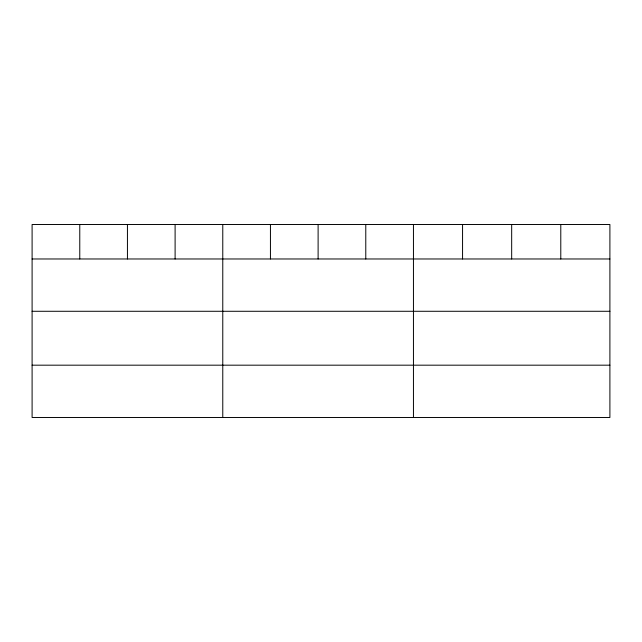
<?xml version="1.0" encoding="UTF-8"?>
<svg xmlns="http://www.w3.org/2000/svg" width="642" height="642" viewBox="0 0 642 642"><rect width="100%" height="100%" fill="white"/><g stroke="black" fill="none" stroke-linecap="round" stroke-linejoin="round"><path stroke-width="0.96" d="M609.9 311.282L609.9 224.507L32.1 224.507L32.1 417.493L609.9 417.493L609.9 311.282L32.1 311.282M32.1 258.975L609.9 258.975M32.1 365.178L609.9 365.178M560.787 224.507L560.787 258.975M511.674 224.507L511.674 258.975M462.561 224.507L462.561 258.975M413.448 224.507L413.448 417.493M365.779 224.507L365.779 258.975M318.111 224.507L318.111 258.975M270.442 224.507L270.442 258.975M222.774 224.507L222.774 417.493M175.105 224.507L175.105 258.975M127.437 224.507L127.437 258.975M79.769 224.507L79.769 258.975"/></g></svg>
